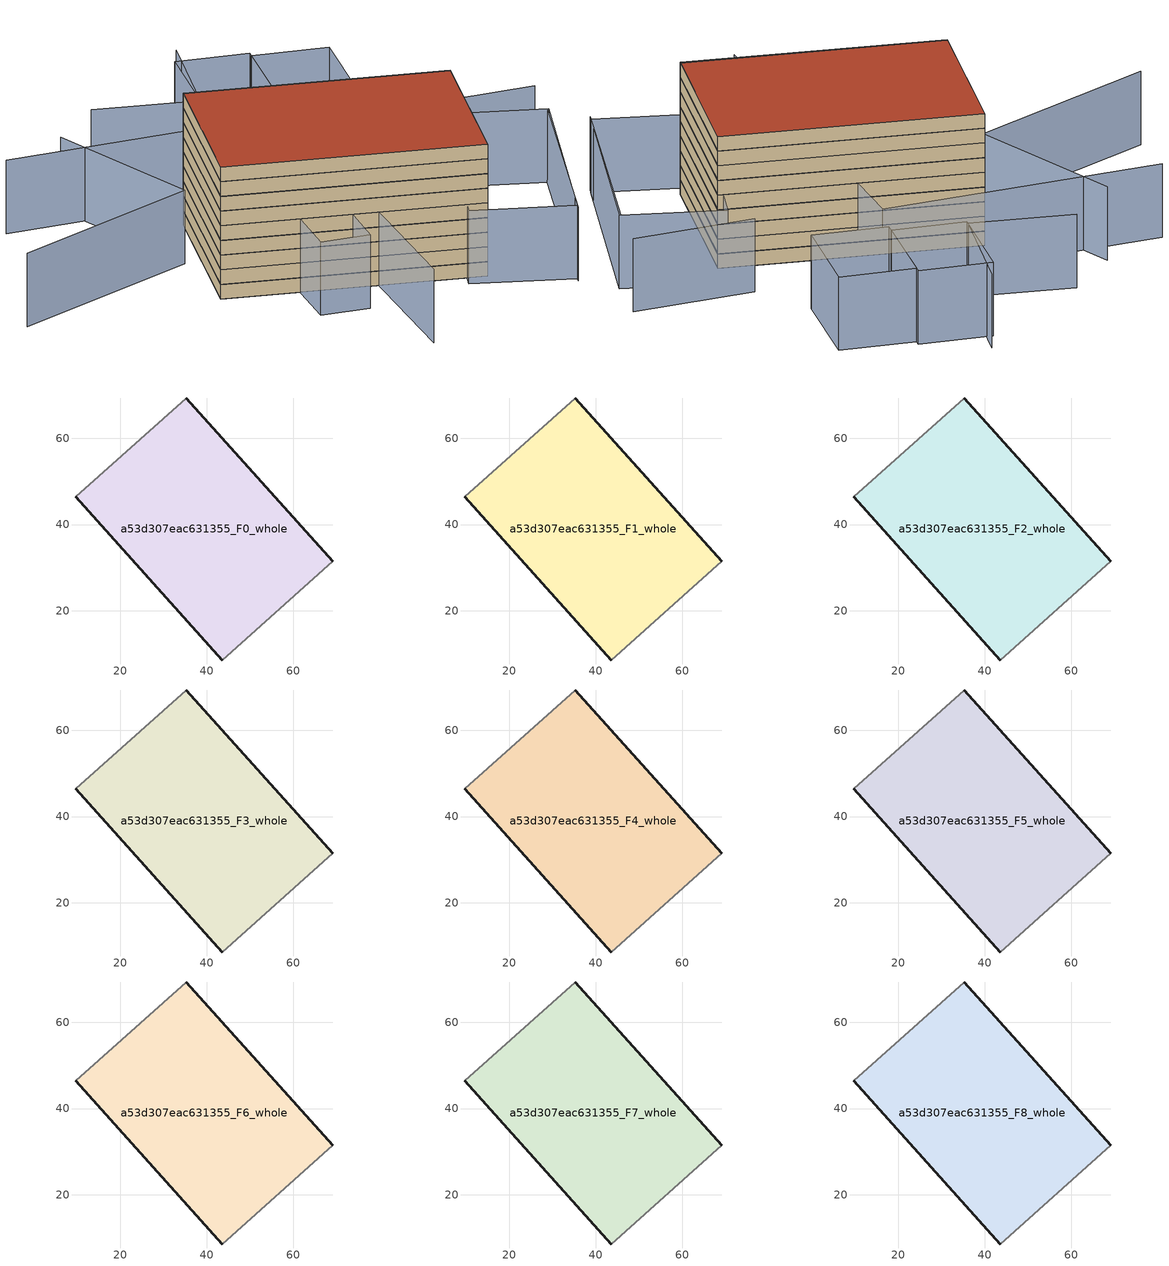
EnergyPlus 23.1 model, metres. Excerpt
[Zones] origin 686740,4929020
a53d307eac631355_F0_whole
 floor ground (EU_floor_Construction): 69.15,31.5 35.23,69.32 9.71,46.44 43.64,8.62 z0
 wall outside (EU_wall_Construction): 35.23,69.32 69.15,31.5 / 43.64,8.62 9.71,46.44 z0:3
 wall adiabatic (EU_wall_Construction): 9.71,46.44 35.23,69.32 / 69.15,31.5 43.64,8.62 z0:3
a53d307eac631355_F1_whole
 floor to a53d307eac631355_F0_whole (EU_floor_Construction): 69.15,31.5 35.23,69.32 9.71,46.44 43.63,8.62 z3
 wall outside (EU_wall_Construction): 35.23,69.32 69.15,31.5 / 43.64,8.62 9.71,46.44 z3:6
 wall adiabatic (EU_wall_Construction): 9.71,46.44 35.23,69.32 / 69.15,31.5 43.64,8.62 z3:6
a53d307eac631355_F2_whole
 floor to a53d307eac631355_F1_whole (EU_floor_Construction): 69.15,31.5 35.23,69.32 9.71,46.44 43.63,8.62 z6
 wall outside (EU_wall_Construction): 35.23,69.32 69.15,31.5 / 43.64,8.62 9.71,46.44 z6:9
 wall adiabatic (EU_wall_Construction): 9.71,46.44 35.23,69.32 / 69.15,31.5 43.64,8.62 z6:9
a53d307eac631355_F3_whole
 floor to a53d307eac631355_F2_whole (EU_floor_Construction): 69.15,31.5 35.23,69.32 9.71,46.44 43.63,8.62 z9
 wall outside (EU_wall_Construction): 35.23,69.32 69.15,31.5 / 43.64,8.62 9.71,46.44 z9:12
 wall adiabatic (EU_wall_Construction): 9.71,46.44 35.23,69.32 / 69.15,31.5 43.64,8.62 z9:12
a53d307eac631355_F4_whole
 floor to a53d307eac631355_F3_whole (EU_floor_Construction): 69.15,31.5 35.23,69.32 9.71,46.44 43.63,8.62 z12
 wall outside (EU_wall_Construction): 35.23,69.32 69.15,31.5 / 43.64,8.62 9.71,46.44 z12:15
 wall adiabatic (EU_wall_Construction): 9.71,46.44 35.23,69.32 / 69.15,31.5 43.64,8.62 z12:15
a53d307eac631355_F5_whole
 floor to a53d307eac631355_F4_whole (EU_floor_Construction): 69.15,31.5 35.23,69.32 9.71,46.44 43.63,8.62 z15
 wall outside (EU_wall_Construction): 35.23,69.32 69.15,31.5 / 43.64,8.62 9.71,46.44 z15:18
 wall adiabatic (EU_wall_Construction): 9.71,46.44 35.23,69.32 / 69.15,31.5 43.64,8.62 z15:18
a53d307eac631355_F6_whole
 floor to a53d307eac631355_F5_whole (EU_floor_Construction): 69.15,31.5 35.23,69.32 9.71,46.44 43.63,8.62 z18
 wall outside (EU_wall_Construction): 35.23,69.32 69.15,31.5 / 43.64,8.62 9.71,46.44 z18:21
 wall adiabatic (EU_wall_Construction): 9.71,46.44 35.23,69.32 / 69.15,31.5 43.64,8.62 z18:21
a53d307eac631355_F7_whole
 floor to a53d307eac631355_F6_whole (EU_floor_Construction): 69.15,31.5 35.23,69.32 9.71,46.44 43.63,8.62 z21
 wall outside (EU_wall_Construction): 35.23,69.32 69.15,31.5 / 43.64,8.62 9.71,46.44 z21:24
 wall adiabatic (EU_wall_Construction): 9.71,46.44 35.23,69.32 / 69.15,31.5 43.64,8.62 z21:24
a53d307eac631355_F8_whole
 floor to a53d307eac631355_F7_whole (EU_floor_Construction): 69.15,31.5 35.23,69.32 9.71,46.44 43.63,8.62 z24
 wall outside (EU_wall_Construction): 35.23,69.32 69.15,31.5 / 43.64,8.62 9.71,46.44 z24:27
 wall adiabatic (EU_wall_Construction): 9.71,46.44 35.23,69.32 / 69.15,31.5 43.64,8.62 z24:27
 roof outside (EU_roof_Construction): 35.23,69.32 69.15,31.5 43.64,8.62 9.71,46.44 z27
shading: 74.44,93.5 56.75,78.07 / 56.75,78.07 43.16,93.66 / 50.4,-6.89 85.91,20.28 / 15.35,95.89 59.21,61.25 / 59.21,61.25 12.56,2.18 / 29.45,92.31 20.32,60.25 / 20.32,60.25 -19.01,71.46 / 93.97,27.66 74.79,42.72 / 86.23,20.21 51.14,-6.29 / 51.14,-6.29 38.88,9.95 / 38.88,9.95 73.97,36.45 / 73.97,36.45 86.23,20.21 / 12.72,26.64 21.01,36.55 / 21.01,36.55 28.55,30.25 / 28.55,30.25 20.27,20.34 / 20.27,20.34 12.72,26.64 / 80.02,80.86 66.62,67.36 / 66.62,67.36 56.33,77.57 / 56.33,77.57 69.73,91.07 / 69.73,91.07 80.02,80.86 / 65.4,66.13 79.23,80.07 / 79.23,80.07 89.89,69.5 / 89.89,69.5 76.06,55.56 / 76.06,55.56 65.4,66.13 z0:15
[Building]
EU S2 Campaign: North Axis=0; Terrain=City; Solar Distribution=FullExterior
[Site:Location]
Bologna: Latitude=44.5; Longitude=11.25; Time Zone=1; Elevation=37
[SizingPeriod:WeatherFileDays]
AnnualSizingPeriod: Begin Month=1; Begin Day of Month=1; End Month=12; End Day of Month=31; Day of Week for Start Day=Monday; Use Weather File Daylight Saving Period=No; Use Weather File Rain and Snow Indicators=No
[MATERIAL]
EU_InternalMass_Material: Roughness=MediumRough; Thickness=0.1; Conductivity=1; Density=1800; Specific Heat=900; Thermal Absorptance=0.9; Solar Absorptance=0.7; Visible Absorptance=0.7
[MATERIAL:NOMASS] Roughness=MediumRough; Thermal Absorptance=0.9; Solar Absorptance=0.7; Visible Absorptance=0.7
Name | Thermal Resistance
EU_wall_NoMass | 0.905828
EU_roof_NoMass | 0.37593
EU_floor_NoMass | 0.67114
[CONSTRUCTION]
EU_wall_Construction: EU_wall_NoMass
EU_roof_Construction: EU_roof_NoMass
EU_floor_Construction: EU_floor_NoMass
EU_InternalMass_Construction: EU_InternalMass_Material
[ZONE] Type=1; Multiplier=1; Ceiling Height=autocalculate; Volume=5223.58; Floor Area=autocalculate; Part of Total Floor Area=Yes
a53d307eac631355_F0_whole; a53d307eac631355_F1_whole; a53d307eac631355_F2_whole; a53d307eac631355_F3_whole; a53d307eac631355_F4_whole; a53d307eac631355_F5_whole; a53d307eac631355_F6_whole; a53d307eac631355_F7_whole; a53d307eac631355_F8_whole
[INTERNALMASS] Construction=EU_InternalMass_Construction; Surface Area=1741.19
Name | Zone or ZoneList
a53d307eac631355_F0_whole_EU_InternalMass | a53d307eac631355_F0_whole
a53d307eac631355_F1_whole_EU_InternalMass | a53d307eac631355_F1_whole
a53d307eac631355_F2_whole_EU_InternalMass | a53d307eac631355_F2_whole
a53d307eac631355_F3_whole_EU_InternalMass | a53d307eac631355_F3_whole
a53d307eac631355_F4_whole_EU_InternalMass | a53d307eac631355_F4_whole
a53d307eac631355_F5_whole_EU_InternalMass | a53d307eac631355_F5_whole
a53d307eac631355_F6_whole_EU_InternalMass | a53d307eac631355_F6_whole
a53d307eac631355_F7_whole_EU_InternalMass | a53d307eac631355_F7_whole
a53d307eac631355_F8_whole_EU_InternalMass | a53d307eac631355_F8_whole
[OTHEREQUIPMENT] Fuel Type=Electricity; Design Level Calculation Method=Watts/Area; Power per Zone Floor Area=1; Fraction Latent=0; Fraction Radiant=0; Fraction Lost=0; Carbon Dioxide Generation Rate=0; EndUse Subcategory=EU_Step8_InternalGains
Name | Zone or ZoneList or Space or SpaceList | Schedule
EU_Step8_InternalGain_a53d307eac631355_F0_whole_f000 | a53d307eac631355_F0_whole | EU_Step8_GainSchedule_a53d307eac631355_F0_whole_f000
EU_Step8_InternalGain_a53d307eac631355_F1_whole_f000 | a53d307eac631355_F1_whole | EU_Step8_GainSchedule_a53d307eac631355_F1_whole_f000
EU_Step8_InternalGain_a53d307eac631355_F2_whole_f000 | a53d307eac631355_F2_whole | EU_Step8_GainSchedule_a53d307eac631355_F2_whole_f000
EU_Step8_InternalGain_a53d307eac631355_F3_whole_f000 | a53d307eac631355_F3_whole | EU_Step8_GainSchedule_a53d307eac631355_F3_whole_f000
EU_Step8_InternalGain_a53d307eac631355_F4_whole_f000 | a53d307eac631355_F4_whole | EU_Step8_GainSchedule_a53d307eac631355_F4_whole_f000
EU_Step8_InternalGain_a53d307eac631355_F5_whole_f000 | a53d307eac631355_F5_whole | EU_Step8_GainSchedule_a53d307eac631355_F5_whole_f000
EU_Step8_InternalGain_a53d307eac631355_F6_whole_f000 | a53d307eac631355_F6_whole | EU_Step8_GainSchedule_a53d307eac631355_F6_whole_f000
EU_Step8_InternalGain_a53d307eac631355_F7_whole_f000 | a53d307eac631355_F7_whole | EU_Step8_GainSchedule_a53d307eac631355_F7_whole_f000
EU_Step8_InternalGain_a53d307eac631355_F8_whole_f000 | a53d307eac631355_F8_whole | EU_Step8_GainSchedule_a53d307eac631355_F8_whole_f000
[ZONEVENTILATION:DESIGNFLOWRATE] Schedule=EU_AlwaysOn; Design Flow Rate Calculation Method=AirChanges/Hour; Air Changes per Hour=0.73129; Ventilation Type=Natural; Fan Pressure Rise=0; Fan Total Efficiency=1; Constant Term Coefficient=1; Temperature Term Coefficient=0; Velocity Term Coefficient=0; Velocity Squared Term Coefficient=0; Minimum Indoor Temperature=-100; Maximum Indoor Temperature=100; Delta Temperature=-100; Minimum Outdoor Temperature=-100; Maximum Outdoor Temperature=100; Maximum Wind Speed=40
Name | Zone or ZoneList or Space or SpaceList
EU_ConstantAir_a53d307eac631355_F0_whole | a53d307eac631355_F0_whole
EU_ConstantAir_a53d307eac631355_F1_whole | a53d307eac631355_F1_whole
EU_ConstantAir_a53d307eac631355_F2_whole | a53d307eac631355_F2_whole
EU_ConstantAir_a53d307eac631355_F3_whole | a53d307eac631355_F3_whole
EU_ConstantAir_a53d307eac631355_F4_whole | a53d307eac631355_F4_whole
EU_ConstantAir_a53d307eac631355_F5_whole | a53d307eac631355_F5_whole
EU_ConstantAir_a53d307eac631355_F6_whole | a53d307eac631355_F6_whole
EU_ConstantAir_a53d307eac631355_F7_whole | a53d307eac631355_F7_whole
EU_ConstantAir_a53d307eac631355_F8_whole | a53d307eac631355_F8_whole
[HVACTEMPLATE:THERMOSTAT] Constant Heating Setpoint=20; Constant Cooling Setpoint=50
EU_HeatOnly_a53d307eac631355_F0_whole; EU_HeatOnly_a53d307eac631355_F1_whole; EU_HeatOnly_a53d307eac631355_F2_whole; EU_HeatOnly_a53d307eac631355_F3_whole; EU_HeatOnly_a53d307eac631355_F4_whole; EU_HeatOnly_a53d307eac631355_F5_whole; EU_HeatOnly_a53d307eac631355_F6_whole; EU_HeatOnly_a53d307eac631355_F7_whole; EU_HeatOnly_a53d307eac631355_F8_whole
[HVACTEMPLATE:ZONE:IDEALLOADSAIRSYSTEM] System Availability Schedule=EU_AlwaysOn; Maximum Heating Supply Air Temperature=50; Minimum Cooling Supply Air Temperature=13; Maximum Heating Supply Air Humidity Ratio=0.0156; Minimum Cooling Supply Air Humidity Ratio=0.0077; Heating Limit=NoLimit; Cooling Limit=NoLimit; Heating Availability Schedule=EU_AlwaysOn; Cooling Availability Schedule=EU_CoolingOff; Dehumidification Control Type=ConstantSensibleHeatRatio; Cooling Sensible Heat Ratio=0.7; Dehumidification Setpoint=60; Humidification Control Type=None; Humidification Setpoint=30; Outdoor Air Method=None; Outdoor Air Flow Rate per Person=0.00944; Outdoor Air Flow Rate per Zone Floor Area=0; Outdoor Air Flow Rate per Zone=0; Demand Controlled Ventilation Type=None; Outdoor Air Economizer Type=NoEconomizer; Heat Recovery Type=None; Sensible Heat Recovery Effectiveness=0.7; Latent Heat Recovery Effectiveness=0.65
Name | Template Thermostat
a53d307eac631355_F0_whole | EU_HeatOnly_a53d307eac631355_F0_whole
a53d307eac631355_F1_whole | EU_HeatOnly_a53d307eac631355_F1_whole
a53d307eac631355_F2_whole | EU_HeatOnly_a53d307eac631355_F2_whole
a53d307eac631355_F3_whole | EU_HeatOnly_a53d307eac631355_F3_whole
a53d307eac631355_F4_whole | EU_HeatOnly_a53d307eac631355_F4_whole
a53d307eac631355_F5_whole | EU_HeatOnly_a53d307eac631355_F5_whole
a53d307eac631355_F6_whole | EU_HeatOnly_a53d307eac631355_F6_whole
a53d307eac631355_F7_whole | EU_HeatOnly_a53d307eac631355_F7_whole
a53d307eac631355_F8_whole | EU_HeatOnly_a53d307eac631355_F8_whole
[SIZING:ZONE] Zone Cooling Design Supply Air Temperature Input Method=SupplyAirTemperature; Zone Cooling Design Supply Air Temperature=13; Zone Heating Design Supply Air Temperature Input Method=SupplyAirTemperature; Zone Heating Design Supply Air Temperature=50; Zone Cooling Design Supply Air Humidity Ratio=0.008; Zone Heating Design Supply Air Humidity Ratio=0.008; Cooling Design Air Flow Method=DesignDay; Cooling Design Air Flow Rate=0; Cooling Minimum Air Flow per Zone Floor Area=0.000762; Cooling Minimum Air Flow=0; Cooling Minimum Air Flow Fraction=0.2; Heating Design Air Flow Method=DesignDay; Heating Design Air Flow Rate=0; Heating Maximum Air Flow per Zone Floor Area=0.002032; Heating Maximum Air Flow=0.141576; Heating Maximum Air Flow Fraction=0.3; Account for Dedicated Outdoor Air System=No; Dedicated Outdoor Air System Control Strategy=NeutralSupplyAir; Dedicated Outdoor Air Low Setpoint Temperature for Design=autosize; Dedicated Outdoor Air High Setpoint Temperature for Design=autosize; Zone Load Sizing Method=Sensible Load Only No Latent Load; Zone Latent Cooling Design Supply Air Humidity Ratio Input Method=HumidityRatioDifference; Zone Cooling Design Supply Air Humidity Ratio Difference=0.005; Zone Latent Heating Design Supply Air Humidity Ratio Input Method=HumidityRatioDifference; Zone Humidification Design Supply Air Humidity Ratio Difference=0.005
a53d307eac631355_F0_whole; a53d307eac631355_F1_whole; a53d307eac631355_F2_whole; a53d307eac631355_F3_whole; a53d307eac631355_F4_whole; a53d307eac631355_F5_whole; a53d307eac631355_F6_whole; a53d307eac631355_F7_whole; a53d307eac631355_F8_whole
[SCHEDULE:CONSTANT]
Name | Hourly Value
EU_AlwaysOn | 1
EU_CoolingOff | 0
[SCHEDULE:FILE] Column Number=1; Rows to Skip at Top=0; Number of Hours of Data=8760; Column Separator=Comma; Interpolate to Timestep=No; Minutes per Item=60; Adjust Schedule for Daylight Savings=Yes
Name | File
EU_Step8_GainSchedule_a53d307eac631355_F0_whole_f000 | ../../schedules/a53d307eac631355/a53d307eac631355_F0_whole_f000_gain.csv
EU_Step8_GainSchedule_a53d307eac631355_F1_whole_f000 | ../../schedules/a53d307eac631355/a53d307eac631355_F1_whole_f000_gain.csv
EU_Step8_GainSchedule_a53d307eac631355_F2_whole_f000 | ../../schedules/a53d307eac631355/a53d307eac631355_F2_whole_f000_gain.csv
EU_Step8_GainSchedule_a53d307eac631355_F3_whole_f000 | ../../schedules/a53d307eac631355/a53d307eac631355_F3_whole_f000_gain.csv
EU_Step8_GainSchedule_a53d307eac631355_F4_whole_f000 | ../../schedules/a53d307eac631355/a53d307eac631355_F4_whole_f000_gain.csv
EU_Step8_GainSchedule_a53d307eac631355_F5_whole_f000 | ../../schedules/a53d307eac631355/a53d307eac631355_F5_whole_f000_gain.csv
EU_Step8_GainSchedule_a53d307eac631355_F6_whole_f000 | ../../schedules/a53d307eac631355/a53d307eac631355_F6_whole_f000_gain.csv
EU_Step8_GainSchedule_a53d307eac631355_F7_whole_f000 | ../../schedules/a53d307eac631355/a53d307eac631355_F7_whole_f000_gain.csv
EU_Step8_GainSchedule_a53d307eac631355_F8_whole_f000 | ../../schedules/a53d307eac631355/a53d307eac631355_F8_whole_f000_gain.csv
